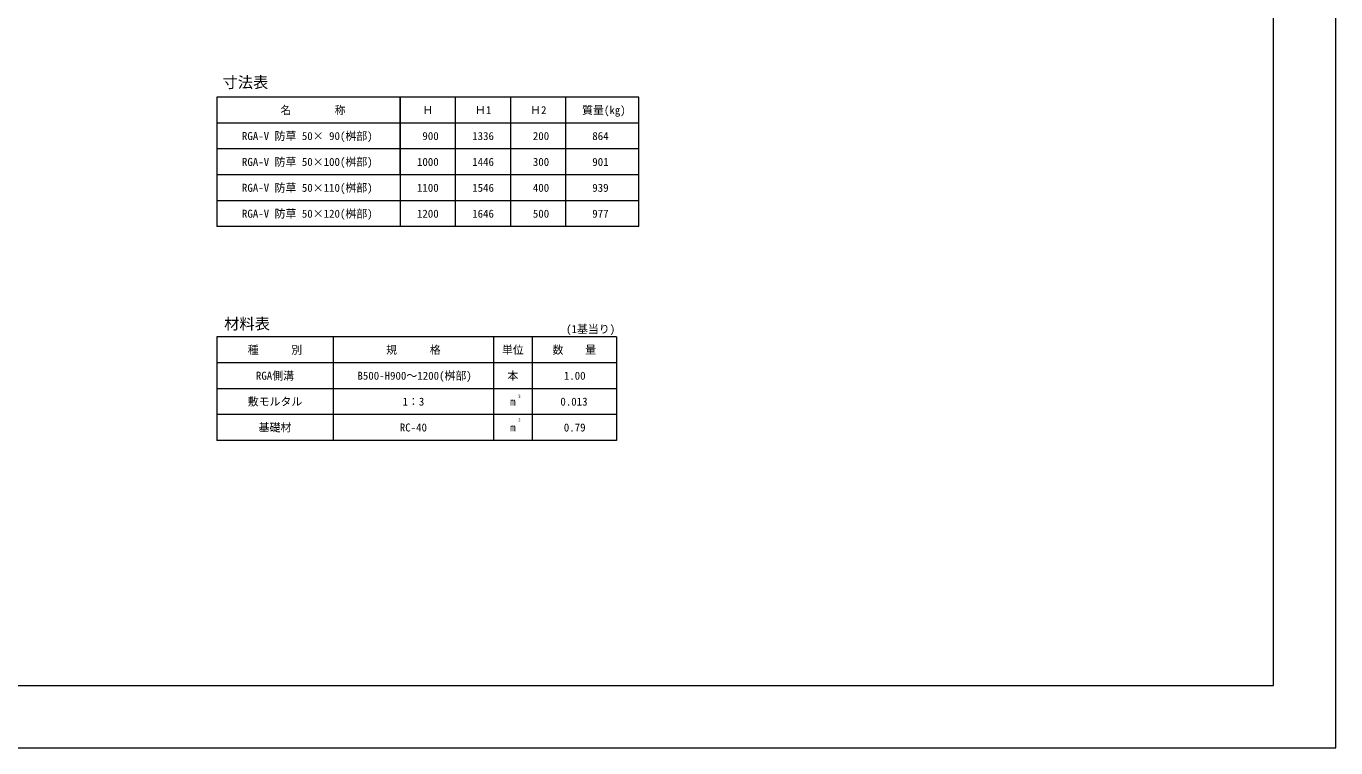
# Model space of a CAD drawing. Units: millimetres at full size, sheet at 1:20; details may follow other scales. Extents: x 0 to 8400, y 0 to 5940.
# Drawn here: x 4200 to 8400, y 0 to 2315 of the extents above; entities that cross this region are included whole.
import ezdxf
from ezdxf.enums import TextEntityAlignment as Align

# ---------------------------------------------------------------- set-up
doc = ezdxf.new("R2010")
doc.units = ezdxf.units.MM
doc.header["$LTSCALE"] = 20
doc.layers.add('TEXT(細線）', color=1, linetype='Continuous', lineweight=13)
doc.layers.add('構造物-寸法', color=7, linetype='Continuous', lineweight=9)
doc.styles.add('ＭＳ ゴシック', font='')
doc.styles.get('ＭＳ ゴシック').set_extended_font_data('MS Gothic')

msp = doc.modelspace()

# ---------------------------------------------------------------- linework, layer by layer
at = {"layer": 'TEXT(細線）'}
for p, q in [((5930.89, 2087.18), (4811.43, 2087.18)), ((4811.43, 2087.18), (4811.43, 1672.02)), ((5399.49, 1838.08), (5399.49, 2087.18)), ((5399.49, 2087.18), (5399.49, 1672.02)), ((5576.63, 1672.02), (5576.63, 2087.18)), ((5753.76, 1672.02), (5753.76, 2087.18)), ((6165.29, 2087.18), (5930.89, 2087.18)), ((5930.89, 1672.02), (5930.89, 2087.18)), ((6165.29, 1672.02), (6165.29, 2087.18)), ((5930.89, 2004.14), (4811.43, 2004.14)), ((6165.29, 2004.14), (5930.89, 2004.14)), ((5930.89, 1921.11), (4811.43, 1921.11)), ((6165.29, 1921.11), (5930.89, 1921.11)), ((5930.89, 1838.08), (4811.43, 1838.08)), ((6165.29, 1838.08), (5930.89, 1838.08)), ((5930.89, 1755.05), (4811.43, 1755.05)), ((6165.29, 1755.05), (5930.89, 1755.05)), ((5930.89, 1672.02), (4811.43, 1672.02)), ((6165.29, 1672.02), (5930.89, 1672.02)), ((4811.43, 1318.22), (4811.43, 986.1)), ((6093.33, 1318.22), (4811.43, 1318.22)), ((5184.28, 1318.22), (5184.28, 986.1)), ((5699.15, 1318.22), (5699.15, 986.1)), ((5822.39, 1318.22), (5822.39, 986.1)), ((6093.33, 1318.22), (6093.33, 986.1)), ((6093.33, 1235.19), (4811.43, 1235.19)), ((6093.33, 1152.16), (4811.43, 1152.16)), ((6093.33, 1069.13), (4811.43, 1069.13)), ((6093.33, 986.1), (4811.43, 986.1))]:
    msp.add_line(p, q, dxfattribs=at)
at = {"layer": '構造物-寸法', "color": 2}
msp.add_lwpolyline([(0, 5940), (0, 0), (8400, 0), (8400, 5940)], close=True, dxfattribs=at)
at = {"layer": '構造物-寸法'}
msp.add_lwpolyline([(200, 5740), (200, 200), (8200, 200), (8200, 5740)], close=True, dxfattribs=at)

# ---------------------------------------------------------------- texts
at = {"layer": 'TEXT(細線）', "style": 'ＭＳ ゴシック'}
for s, p in [('寸法表', (4829.52, 2106.16)), ('材料表', (4834.87, 1331.68))]:
    msp.add_text(s, height=35.92, dxfattribs=at).set_placement(p, align=Align.BOTTOM_LEFT)
for s, height, p in [('名\u3000\u3000\u3000\u3000称', 25.48, (5119.69, 2045.66)), ('Ｈ', 25.66, (5488.06, 2045.66)), ('Ｈ1', 25.66, (5665.19, 2045.66)), ('Ｈ2', 25.66, (5842.32, 2045.66)), ('質量(kg)', 25.66, (6052.76, 2045.66)), ('RGA-V 防草 50× 90(桝部)', 25.66, (5101.5, 1962.63)), (' 900', 25.66, (5488.06, 1962.63)), ('1336', 25.66, (5665.19, 1962.63)), (' 200', 25.66, (5842.32, 1962.63)), ('864', 25.66, (6041.64, 1962.63)), ('RGA-V 防草 50×100(桝部)', 25.66, (5101.5, 1879.6)), ('1000', 25.66, (5488.06, 1879.6)), ('1446', 25.66, (5665.19, 1879.6)), (' 300', 25.66, (5842.32, 1879.6)), ('901', 25.66, (6041.64, 1879.6)), ('RGA-V 防草 50×110(桝部)', 25.66, (5101.5, 1796.57)), ('1100', 25.66, (5488.06, 1796.57)), ('1546', 25.66, (5665.19, 1796.57)), (' 400', 25.66, (5842.32, 1796.57)), ('939', 25.66, (6041.64, 1796.57)), ('RGA-V 防草 50×120(桝部)', 25.66, (5101.5, 1713.54)), ('1200', 25.66, (5488.06, 1713.54)), ('1646', 25.66, (5665.19, 1713.54)), (' 500', 25.66, (5842.32, 1713.54)), ('977', 25.66, (6041.64, 1713.54)), ('種\u3000\u3000\u3000別', 25.66, (4997.86, 1276.71)), ('規\u3000\u3000\u3000格', 25.66, (5441.72, 1276.71)), ('単位', 25.66, (5760.77, 1276.71)), ('数    量', 25.66, (5957.86, 1276.71)), ('RGA側溝', 25.66, (4997.86, 1193.68)), ('B500-H900～1200(桝部)', 25.66, (5445.61, 1193.68)), ('本', 25.66, (5760.77, 1193.68)), ('1.00 ', 25.66, (5967.77, 1193.68)), ('敷モルタル', 25.66, (4997.86, 1110.65)), ('1：3', 25.66, (5441.72, 1110.65)), ('m', 25.66, (5760.77, 1110.65)), ('3', 10.26, (5781.68, 1127.79)), ('0.013', 25.66, (5956.7, 1110.65)), ('2', 10.26, (5781.68, 1052.46)), ('基礎材', 25.66, (4997.86, 1027.61)), ('RC-40', 25.66, (5441.72, 1027.61)), ('m', 25.66, (5760.77, 1027.61)), ('0.79 ', 25.66, (5967.77, 1027.61))]:
    msp.add_text(s, height=height, dxfattribs=at).set_placement(p, align=Align.MIDDLE_CENTER)
msp.add_text('(1基当り)', height=25.66, dxfattribs=at).set_placement((6088.9, 1322.76), align=Align.BOTTOM_RIGHT)

doc.saveas('drawing.dxf')
